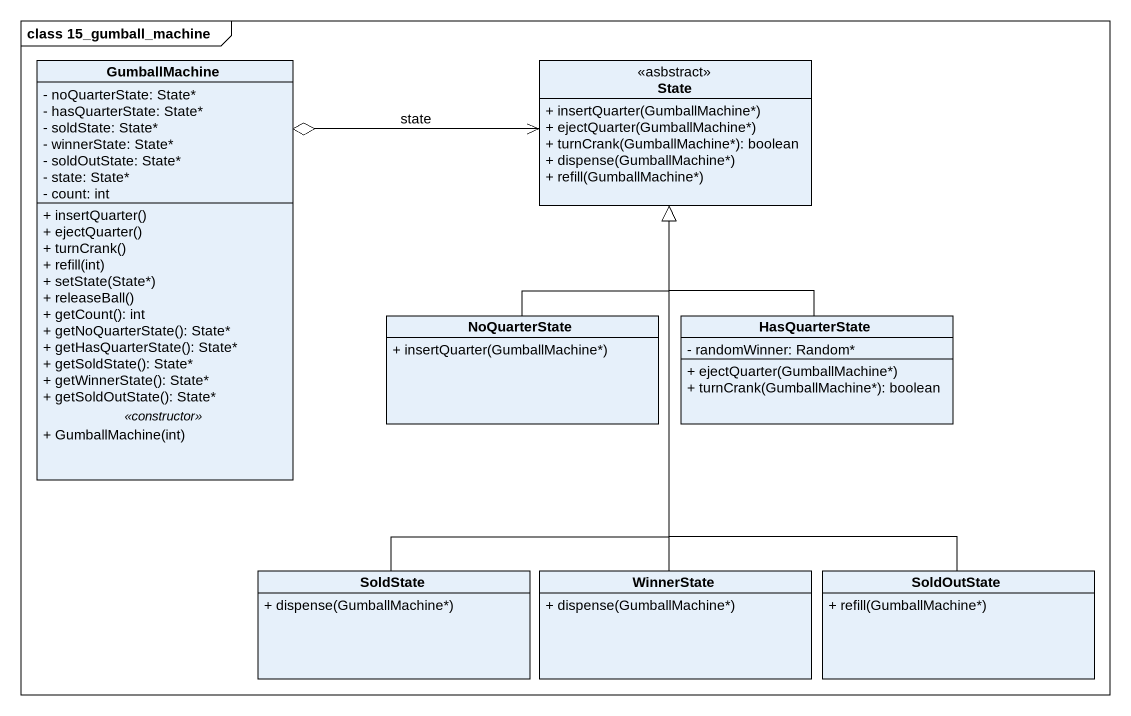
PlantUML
@startuml
mainframe class 15_gumball_machine
hide circle
hide empty members
skinparam classAttributeIconSize 0
class GumballMachine {
  - noQuarterState: State*
  - hasQuarterState: State*
  - soldState: State*
  - winnerState: State*
  - soldOutState: State*
  - state: State*
  - count: int
  --
  + insertQuarter()
  + ejectQuarter()
  + turnCrank()
  + refill(int)
  + setState(State*)
  + releaseBall()
  + getCount(): int
  + getNoQuarterState(): State*
  + getHasQuarterState(): State*
  + getSoldState(): State*
  + getWinnerState(): State*
  + getSoldOutState(): State*
  .. <<constructor>> ..
  + GumballMachine(int)
}
class "State" as State_ <<asbstract>> {
  + insertQuarter(GumballMachine*)
  + ejectQuarter(GumballMachine*)
  + turnCrank(GumballMachine*): boolean
  + dispense(GumballMachine*)
  + refill(GumballMachine*)
}
class NoQuarterState {
  + insertQuarter(GumballMachine*)
}
class HasQuarterState {
  - randomWinner: Random*
  + ejectQuarter(GumballMachine*)
  + turnCrank(GumballMachine*): boolean
}
class SoldState {
  + dispense(GumballMachine*)
}
class WinnerState {
  + dispense(GumballMachine*)
}
class SoldOutState {
  + refill(GumballMachine*)
}
State_ <-left-o GumballMachine : state
NoQuarterState -up-|> State_
HasQuarterState -up-|> State_
SoldState -up-|> State_
WinnerState -up-|> State_
SoldOutState -up-|> State_
@enduml
